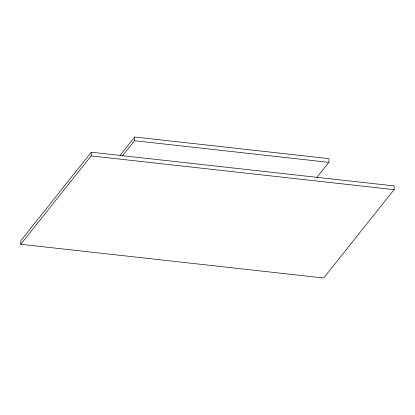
<?xml version="1.0" encoding="UTF-8"?>
<svg xmlns="http://www.w3.org/2000/svg" width="415" height="415" viewBox="0 0 415 415"><rect width="100%" height="100%" fill="white"/><g stroke="black" fill="none" stroke-linecap="round" stroke-linejoin="round"><path stroke-width="0.62" d="M20.75 244.274L20.916 240.565L91.316 152.206L394.25 185.925L394.084 189.634L323.684 277.993L20.75 244.274L91.144 155.916L91.316 152.206M122.394 155.9L134.491 140.716L134.662 137.007L329.043 158.644L328.877 162.353L316.775 177.537M120.143 155.231L134.662 137.007M134.491 140.716L328.877 162.353M91.144 155.916L394.084 189.634"/></g></svg>
